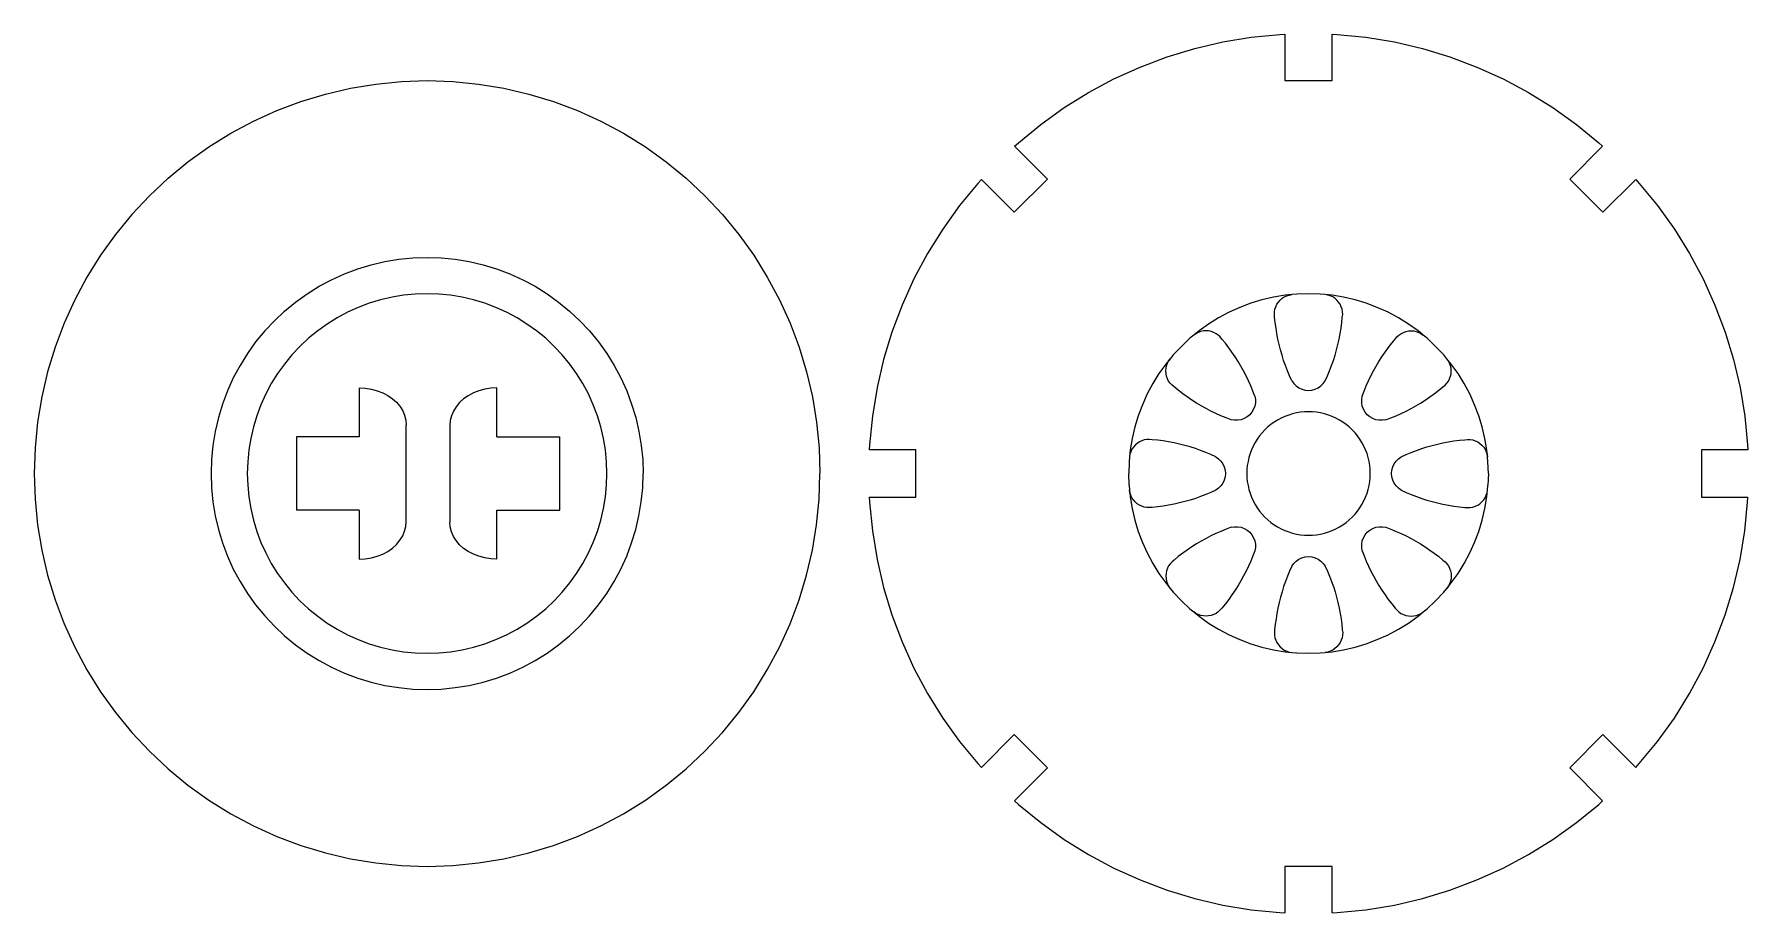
# Model space of a CAD drawing. Extents: x -264 to 264, y -276 to 276.
# Drawn here: x -263.9 to -123.9, y 125.6 to 197.4 of the extents above; entities that cross this region are included whole.
import ezdxf

# ---------------------------------------------------------------- set-up
doc = ezdxf.new("R2010")
doc.units = 0
doc.header["$MEASUREMENT"] = 0
doc.layers.get('0').update_dxf_attribs({"linetype": 'CONTINUOUS'})

msp = doc.modelspace()

# ---------------------------------------------------------------- linework, layer by layer
for p, q in [((-171.32, 195.55), (-169.07, 196.23)), ((-169.07, 196.23), (-166.78, 196.77)), ((-166.78, 196.77), (-164.46, 197.15)), ((-164.46, 197.15), (-162.11, 197.38)), ((-162.11, 197.38), (-161.69, 197.4)), ((-161.69, 197.4), (-161.69, 193.61)), ((-157.84, 193.61), (-157.84, 197.4)), ((-157.84, 197.4), (-157.41, 197.38)), ((-157.41, 197.38), (-155.07, 197.15)), ((-155.07, 197.15), (-152.74, 196.77)), ((-152.74, 196.77), (-150.45, 196.23)), ((-150.45, 196.23), (-148.2, 195.55)), ((-175.67, 193.75), (-173.53, 194.72)), ((-173.53, 194.72), (-171.32, 195.55)), ((-148.2, 195.55), (-146, 194.72)), ((-146, 194.72), (-143.85, 193.75)), ((-238.09, 192.99), (-236.02, 193.33)), ((-236.02, 193.33), (-233.92, 193.54)), ((-233.92, 193.54), (-231.82, 193.61)), ((-231.82, 193.61), (-229.72, 193.54)), ((-229.72, 193.54), (-227.63, 193.33)), ((-227.63, 193.33), (-225.56, 192.99)), ((-177.75, 192.64), (-175.67, 193.75)), ((-161.69, 193.61), (-157.84, 193.61)), ((-143.85, 193.75), (-141.78, 192.64)), ((-242.15, 191.9), (-240.14, 192.51)), ((-240.14, 192.51), (-238.09, 192.99)), ((-225.56, 192.99), (-223.51, 192.51)), ((-223.51, 192.51), (-221.5, 191.9)), ((-179.75, 191.4), (-177.75, 192.64)), ((-141.78, 192.64), (-139.78, 191.4)), ((-246.03, 190.29), (-244.11, 191.16)), ((-244.11, 191.16), (-242.15, 191.9)), ((-221.5, 191.9), (-219.53, 191.16)), ((-219.53, 191.16), (-217.62, 190.29)), ((-181.66, 190.03), (-179.75, 191.4)), ((-139.78, 191.4), (-137.86, 190.03)), ((-249.67, 188.19), (-247.88, 189.3)), ((-247.88, 189.3), (-246.03, 190.29)), ((-217.62, 190.29), (-215.77, 189.3)), ((-215.77, 189.3), (-213.98, 188.19)), ((-183.48, 188.53), (-181.66, 190.03)), ((-137.86, 190.03), (-136.04, 188.53)), ((-251.38, 186.97), (-249.67, 188.19)), ((-213.98, 188.19), (-212.27, 186.97)), ((-183.79, 188.24), (-183.48, 188.53)), ((-181.11, 185.56), (-183.79, 188.24)), ((-135.73, 188.24), (-138.41, 185.56)), ((-136.04, 188.53), (-135.73, 188.24)), ((-253, 185.64), (-251.38, 186.97)), ((-212.27, 186.97), (-210.65, 185.64)), ((-254.53, 184.2), (-253, 185.64)), ((-210.65, 185.64), (-209.11, 184.2)), ((-186.81, 185.21), (-188.3, 183.39)), ((-186.51, 185.52), (-186.81, 185.21)), ((-186.51, 185.52), (-183.83, 182.84)), ((-183.83, 182.84), (-181.11, 185.56)), ((-138.41, 185.56), (-135.69, 182.84)), ((-135.69, 182.84), (-133.01, 185.52)), ((-133.01, 185.52), (-132.72, 185.21)), ((-132.72, 185.21), (-131.22, 183.39)), ((-254.53, 184.2), (-255.97, 182.66)), ((-209.11, 184.2), (-207.68, 182.66)), ((-255.97, 182.66), (-257.3, 181.04)), ((-207.68, 182.66), (-206.34, 181.04)), ((-188.3, 183.39), (-189.67, 181.47)), ((-131.22, 183.39), (-129.85, 181.47)), ((-257.3, 181.04), (-258.53, 179.33)), ((-206.34, 181.04), (-205.12, 179.33)), ((-189.67, 181.47), (-190.91, 179.47)), ((-129.85, 181.47), (-128.61, 179.47)), ((-258.53, 179.33), (-259.64, 177.55)), ((-205.12, 179.33), (-204.01, 177.55)), ((-190.91, 179.47), (-192.02, 177.4)), ((-128.61, 179.47), (-127.5, 177.4)), ((-238.58, 177.81), (-237.5, 178.22)), ((-237.5, 178.22), (-236.4, 178.55)), ((-236.4, 178.55), (-235.27, 178.81)), ((-235.27, 178.81), (-234.13, 179)), ((-234.13, 179), (-232.98, 179.11)), ((-232.98, 179.11), (-231.82, 179.15)), ((-231.82, 179.15), (-230.67, 179.11)), ((-230.67, 179.11), (-229.52, 179)), ((-229.52, 179), (-228.38, 178.81)), ((-228.38, 178.81), (-227.25, 178.55)), ((-227.25, 178.55), (-226.15, 178.22)), ((-226.15, 178.22), (-225.06, 177.81)), ((-259.64, 177.55), (-260.63, 175.69)), ((-241.64, 176.18), (-240.66, 176.79)), ((-240.66, 176.79), (-239.64, 177.33)), ((-239.64, 177.33), (-238.58, 177.81)), ((-225.06, 177.81), (-224.01, 177.33)), ((-224.01, 177.33), (-222.99, 176.79)), ((-222.99, 176.79), (-222.01, 176.18)), ((-204.01, 177.55), (-203.02, 175.69)), ((-192.02, 177.4), (-192.99, 175.25)), ((-127.5, 177.4), (-126.53, 175.25)), ((-260.63, 175.69), (-261.5, 173.78)), ((-243.47, 174.77), (-242.58, 175.5)), ((-242.58, 175.5), (-241.64, 176.18)), ((-236.55, 175.41), (-237.45, 175.07)), ((-235.63, 175.69), (-236.55, 175.41)), ((-234.69, 175.91), (-235.63, 175.69)), ((-233.74, 176.06), (-234.69, 175.91)), ((-232.79, 176.16), (-233.74, 176.06)), ((-231.82, 176.19), (-232.79, 176.16)), ((-230.86, 176.16), (-231.82, 176.19)), ((-229.9, 176.06), (-230.86, 176.16)), ((-228.96, 175.91), (-229.9, 176.06)), ((-228.02, 175.69), (-228.96, 175.91)), ((-227.1, 175.41), (-228.02, 175.69)), ((-226.2, 175.07), (-227.1, 175.41)), ((-222.01, 176.18), (-221.07, 175.5)), ((-221.07, 175.5), (-220.18, 174.77)), ((-203.02, 175.69), (-202.15, 173.78)), ((-192.99, 175.25), (-193.82, 173.05)), ((-164.49, 175.41), (-165.39, 175.07)), ((-163.57, 175.69), (-164.49, 175.41)), ((-162.63, 175.91), (-163.57, 175.69)), ((-161.68, 176.06), (-162.63, 175.91)), ((-162.51, 174.92), (-162.44, 175.12)), ((-162.44, 175.12), (-162.35, 175.32)), ((-162.35, 175.32), (-162.23, 175.5)), ((-162.23, 175.5), (-162.08, 175.67)), ((-162.08, 175.67), (-161.92, 175.81)), ((-161.92, 175.81), (-161.74, 175.93)), ((-161.74, 175.93), (-161.54, 176.02)), ((-161.12, 176.12), (-161.68, 176.06)), ((-161.54, 176.02), (-161.34, 176.08)), ((-161.34, 176.08), (-161.12, 176.12)), ((-160.72, 176.16), (-161.12, 176.12)), ((-159.76, 176.19), (-160.72, 176.16)), ((-158.8, 176.16), (-159.76, 176.19)), ((-158.4, 176.12), (-158.8, 176.16)), ((-157.84, 176.06), (-158.4, 176.12)), ((-158.19, 176.08), (-158.4, 176.12)), ((-157.98, 176.02), (-158.19, 176.08)), ((-157.78, 175.93), (-157.98, 176.02)), ((-156.89, 175.91), (-157.84, 176.06)), ((-157.6, 175.81), (-157.78, 175.93)), ((-157.44, 175.67), (-157.6, 175.81)), ((-157.3, 175.5), (-157.44, 175.67)), ((-157.18, 175.32), (-157.3, 175.5)), ((-157.08, 175.12), (-157.18, 175.32)), ((-157.02, 174.92), (-157.08, 175.12)), ((-155.96, 175.69), (-156.89, 175.91)), ((-155.04, 175.41), (-155.96, 175.69)), ((-154.14, 175.07), (-155.04, 175.41)), ((-126.53, 175.25), (-125.7, 173.05)), ((-261.5, 173.78), (-262.24, 171.81)), ((-244.31, 173.98), (-245.1, 173.14)), ((-244.31, 173.98), (-243.47, 174.77)), ((-239.99, 173.71), (-240.77, 173.15)), ((-239.18, 174.22), (-239.99, 173.71)), ((-238.33, 174.67), (-239.18, 174.22)), ((-237.45, 175.07), (-238.33, 174.67)), ((-225.32, 174.67), (-226.2, 175.07)), ((-224.47, 174.22), (-225.32, 174.67)), ((-223.66, 173.71), (-224.47, 174.22)), ((-222.87, 173.15), (-223.66, 173.71)), ((-220.18, 174.77), (-219.33, 173.98)), ((-219.33, 173.98), (-218.54, 173.14)), ((-202.15, 173.78), (-201.41, 171.81)), ((-167.93, 173.71), (-168.71, 173.15)), ((-167.11, 174.22), (-167.93, 173.71)), ((-166.26, 174.67), (-167.11, 174.22)), ((-165.39, 175.07), (-166.26, 174.67)), ((-162.55, 174.49), (-162.54, 174.7)), ((-162.53, 174.27), (-162.55, 174.49)), ((-162.54, 174.7), (-162.51, 174.92)), ((-162.48, 173.82), (-162.53, 174.27)), ((-162.42, 173.37), (-162.48, 173.82)), ((-157.1, 173.37), (-157.04, 173.82)), ((-157.04, 173.82), (-157, 174.27)), ((-156.98, 174.7), (-157.02, 174.92)), ((-157, 174.27), (-156.97, 174.49)), ((-156.97, 174.49), (-156.98, 174.7)), ((-153.26, 174.67), (-154.14, 175.07)), ((-152.41, 174.22), (-153.26, 174.67)), ((-151.59, 173.71), (-152.41, 174.22)), ((-150.81, 173.15), (-151.59, 173.71)), ((-245.1, 173.14), (-245.84, 172.24)), ((-241.52, 172.54), (-242.22, 171.88)), ((-240.77, 173.15), (-241.52, 172.54)), ((-222.13, 172.54), (-222.87, 173.15)), ((-221.43, 171.88), (-222.13, 172.54)), ((-218.54, 173.14), (-217.81, 172.24)), ((-193.82, 173.05), (-194.51, 170.8)), ((-169.46, 172.54), (-170.16, 171.88)), ((-169.15, 172.8), (-169.46, 172.54)), ((-168.71, 173.15), (-169.15, 172.8)), ((-168.97, 172.92), (-169.15, 172.8)), ((-168.78, 173.02), (-168.97, 172.92)), ((-168.57, 173.1), (-168.78, 173.02)), ((-168.36, 173.14), (-168.57, 173.1)), ((-168.14, 173.16), (-168.36, 173.14)), ((-167.93, 173.14), (-168.14, 173.16)), ((-167.71, 173.1), (-167.93, 173.14)), ((-167.51, 173.02), (-167.71, 173.1)), ((-167.32, 172.92), (-167.51, 173.02)), ((-167.14, 172.8), (-167.32, 172.92)), ((-166.98, 172.65), (-167.14, 172.8)), ((-166.85, 172.48), (-166.98, 172.65)), ((-166.56, 172.13), (-166.85, 172.48)), ((-162.35, 172.93), (-162.42, 173.37)), ((-162.27, 172.48), (-162.35, 172.93)), ((-162.17, 172.04), (-162.27, 172.48)), ((-157.36, 172.04), (-157.26, 172.48)), ((-157.26, 172.48), (-157.17, 172.93)), ((-157.17, 172.93), (-157.1, 173.37)), ((-152.96, 172.13), (-152.68, 172.48)), ((-152.68, 172.48), (-152.54, 172.65)), ((-152.54, 172.65), (-152.38, 172.8)), ((-152.38, 172.8), (-152.21, 172.92)), ((-152.21, 172.92), (-152.01, 173.02)), ((-152.01, 173.02), (-151.81, 173.1)), ((-151.81, 173.1), (-151.6, 173.14)), ((-151.6, 173.14), (-151.38, 173.16)), ((-151.38, 173.16), (-151.16, 173.14)), ((-151.16, 173.14), (-150.95, 173.1)), ((-150.95, 173.1), (-150.75, 173.02)), ((-150.38, 172.8), (-150.81, 173.15)), ((-150.75, 173.02), (-150.55, 172.92)), ((-150.55, 172.92), (-150.38, 172.8)), ((-150.07, 172.54), (-150.38, 172.8)), ((-149.37, 171.88), (-150.07, 172.54)), ((-125.7, 173.05), (-125.02, 170.8)), ((-262.24, 171.81), (-262.85, 169.8)), ((-246.51, 171.3), (-247.12, 170.32)), ((-245.84, 172.24), (-246.51, 171.3)), ((-242.88, 171.18), (-243.49, 170.44)), ((-242.22, 171.88), (-242.88, 171.18)), ((-220.77, 171.18), (-221.43, 171.88)), ((-220.16, 170.44), (-220.77, 171.18)), ((-217.81, 172.24), (-217.14, 171.3)), ((-217.14, 171.3), (-216.53, 170.32)), ((-201.41, 171.81), (-200.8, 169.8)), ((-170.82, 171.18), (-171.07, 170.87)), ((-170.82, 171.18), (-170.16, 171.88)), ((-166.28, 171.77), (-166.56, 172.13)), ((-166.02, 171.41), (-166.28, 171.77)), ((-165.77, 171.03), (-166.02, 171.41)), ((-165.52, 170.65), (-165.77, 171.03)), ((-162.06, 171.6), (-162.17, 172.04)), ((-161.93, 171.17), (-162.06, 171.6)), ((-161.8, 170.74), (-161.93, 171.17)), ((-157.73, 170.74), (-157.59, 171.17)), ((-157.59, 171.17), (-157.47, 171.6)), ((-157.47, 171.6), (-157.36, 172.04)), ((-154, 170.65), (-153.76, 171.03)), ((-153.76, 171.03), (-153.5, 171.41)), ((-153.5, 171.41), (-153.24, 171.77)), ((-153.24, 171.77), (-152.96, 172.13)), ((-148.71, 171.18), (-149.37, 171.88)), ((-148.45, 170.87), (-148.71, 171.18)), ((-262.85, 169.8), (-263.32, 167.75)), ((-247.12, 170.32), (-247.67, 169.3)), ((-244.05, 169.66), (-244.56, 168.84)), ((-243.49, 170.44), (-244.05, 169.66)), ((-219.6, 169.66), (-220.16, 170.44)), ((-219.09, 168.84), (-219.6, 169.66)), ((-216.53, 170.32), (-215.98, 169.3)), ((-200.8, 169.8), (-200.32, 167.75)), ((-194.51, 170.8), (-195.04, 168.51)), ((-171.99, 169.66), (-172.49, 168.84)), ((-171.43, 170.44), (-171.99, 169.66)), ((-171.07, 170.87), (-171.43, 170.44)), ((-171.43, 169.87), (-171.41, 170.09)), ((-171.41, 169.65), (-171.43, 169.87)), ((-171.41, 170.09), (-171.37, 170.3)), ((-171.37, 169.44), (-171.41, 169.65)), ((-171.37, 170.3), (-171.3, 170.5)), ((-171.3, 170.5), (-171.2, 170.7)), ((-171.2, 170.7), (-171.07, 170.87)), ((-165.29, 170.26), (-165.52, 170.65)), ((-165.07, 169.87), (-165.29, 170.26)), ((-164.86, 169.47), (-165.07, 169.87)), ((-161.65, 170.31), (-161.8, 170.74)), ((-161.48, 169.89), (-161.65, 170.31)), ((-161.31, 169.47), (-161.48, 169.89)), ((-158.21, 169.47), (-158.04, 169.89)), ((-158.04, 169.89), (-157.88, 170.31)), ((-157.88, 170.31), (-157.73, 170.74)), ((-154.66, 169.47), (-154.45, 169.87)), ((-154.45, 169.87), (-154.23, 170.26)), ((-154.23, 170.26), (-154, 170.65)), ((-148.1, 170.44), (-148.45, 170.87)), ((-148.33, 170.7), (-148.45, 170.87)), ((-148.23, 170.5), (-148.33, 170.7)), ((-148.15, 170.3), (-148.23, 170.5)), ((-148.11, 170.09), (-148.15, 170.3)), ((-148.15, 169.44), (-148.11, 169.65)), ((-148.09, 169.87), (-148.11, 170.09)), ((-148.11, 169.65), (-148.09, 169.87)), ((-147.54, 169.66), (-148.1, 170.44)), ((-147.03, 168.84), (-147.54, 169.66)), ((-125.02, 170.8), (-124.48, 168.51)), ((-248.14, 168.25), (-248.55, 167.17)), ((-247.67, 169.3), (-248.14, 168.25)), ((-244.56, 168.84), (-245.01, 167.99)), ((-237.38, 168.49), (-236.88, 168.46)), ((-237.38, 168.49), (-237.38, 164.49)), ((-236.88, 168.46), (-236.38, 168.39)), ((-236.38, 168.39), (-235.91, 168.26)), ((-235.91, 168.26), (-235.45, 168.08)), ((-227.59, 168.25), (-228.04, 168.08)), ((-227.11, 168.38), (-227.59, 168.25)), ((-226.62, 168.46), (-227.11, 168.38)), ((-226.11, 168.49), (-226.62, 168.46)), ((-226.11, 164.49), (-226.11, 168.49)), ((-218.64, 167.99), (-219.09, 168.84)), ((-215.98, 169.3), (-215.5, 168.25)), ((-215.5, 168.25), (-215.1, 167.17)), ((-195.04, 168.51), (-195.42, 166.18)), ((-172.49, 168.84), (-172.95, 167.99)), ((-171.3, 169.24), (-171.37, 169.44)), ((-171.2, 169.04), (-171.3, 169.24)), ((-171.07, 168.87), (-171.2, 169.04)), ((-170.92, 168.71), (-171.07, 168.87)), ((-170.76, 168.57), (-170.92, 168.71)), ((-170.41, 168.29), (-170.76, 168.57)), ((-170.05, 168.01), (-170.41, 168.29)), ((-164.67, 169.06), (-164.86, 169.47)), ((-164.49, 168.65), (-164.67, 169.06)), ((-164.31, 168.23), (-164.49, 168.65)), ((-164.16, 167.81), (-164.31, 168.23)), ((-161.12, 169.06), (-161.31, 169.47)), ((-161.12, 169.06), (-160.96, 168.84)), ((-160.96, 168.84), (-160.77, 168.65)), ((-160.77, 168.65), (-160.55, 168.49)), ((-160.55, 168.49), (-160.3, 168.37)), ((-160.3, 168.37), (-160.03, 168.3)), ((-160.03, 168.3), (-159.76, 168.28)), ((-159.76, 168.28), (-159.49, 168.3)), ((-159.49, 168.3), (-159.22, 168.37)), ((-159.22, 168.37), (-158.98, 168.49)), ((-158.98, 168.49), (-158.75, 168.65)), ((-158.75, 168.65), (-158.56, 168.84)), ((-158.56, 168.84), (-158.4, 169.06)), ((-158.4, 169.06), (-158.21, 169.47)), ((-155.37, 167.81), (-155.21, 168.23)), ((-155.21, 168.23), (-155.04, 168.65)), ((-155.04, 168.65), (-154.85, 169.06)), ((-154.85, 169.06), (-154.66, 169.47)), ((-149.48, 168.01), (-149.12, 168.29)), ((-149.12, 168.29), (-148.77, 168.57)), ((-148.77, 168.57), (-148.6, 168.71)), ((-148.6, 168.71), (-148.45, 168.87)), ((-148.45, 168.87), (-148.33, 169.04)), ((-148.33, 169.04), (-148.23, 169.24)), ((-148.23, 169.24), (-148.15, 169.44)), ((-146.58, 167.99), (-147.03, 168.84)), ((-124.48, 168.51), (-124.1, 166.18)), ((-263.32, 167.75), (-263.67, 165.68)), ((-248.55, 167.17), (-248.89, 166.06)), ((-245.41, 167.11), (-245.75, 166.21)), ((-245.01, 167.99), (-245.41, 167.11)), ((-235.45, 168.08), (-235.04, 167.86)), ((-235.04, 167.86), (-234.66, 167.6)), ((-234.66, 167.6), (-234.33, 167.31)), ((-234.33, 167.31), (-234.05, 166.98)), ((-234.05, 166.98), (-233.82, 166.62)), ((-229.45, 166.95), (-229.67, 166.59)), ((-229.17, 167.28), (-229.45, 166.95)), ((-228.84, 167.59), (-229.17, 167.28)), ((-228.46, 167.85), (-228.84, 167.59)), ((-228.04, 168.08), (-228.46, 167.85)), ((-218.24, 167.11), (-218.64, 167.99)), ((-217.9, 166.21), (-218.24, 167.11)), ((-215.1, 167.17), (-214.76, 166.06)), ((-200.32, 167.75), (-199.98, 165.68)), ((-173.34, 167.11), (-173.68, 166.21)), ((-172.95, 167.99), (-173.34, 167.11)), ((-169.68, 167.75), (-170.05, 168.01)), ((-169.31, 167.49), (-169.68, 167.75)), ((-168.93, 167.25), (-169.31, 167.49)), ((-168.54, 167.02), (-168.93, 167.25)), ((-168.14, 166.8), (-168.54, 167.02)), ((-167.74, 166.59), (-168.14, 166.8)), ((-164.25, 166.74), (-164.39, 166.5)), ((-164.16, 166.99), (-164.25, 166.74)), ((-164.16, 167.81), (-164.11, 167.54)), ((-164.11, 167.26), (-164.16, 166.99)), ((-164.11, 167.54), (-164.11, 167.26)), ((-155.41, 167.54), (-155.37, 167.81)), ((-155.41, 167.26), (-155.41, 167.54)), ((-155.37, 166.99), (-155.41, 167.26)), ((-155.27, 166.74), (-155.37, 166.99)), ((-155.14, 166.5), (-155.27, 166.74)), ((-151.78, 166.59), (-151.38, 166.8)), ((-151.38, 166.8), (-150.99, 167.02)), ((-150.99, 167.02), (-150.6, 167.25)), ((-150.6, 167.25), (-150.22, 167.49)), ((-150.22, 167.49), (-149.84, 167.75)), ((-149.84, 167.75), (-149.48, 168.01)), ((-146.18, 167.11), (-146.58, 167.99)), ((-145.84, 166.21), (-146.18, 167.11)), ((-263.67, 165.68), (-263.87, 163.59)), ((-248.89, 166.06), (-249.15, 164.93)), ((-245.75, 166.21), (-246.03, 165.29)), ((-233.82, 166.62), (-233.66, 166.25)), ((-233.66, 166.25), (-233.56, 165.86)), ((-233.56, 165.86), (-233.53, 165.47)), ((-233.53, 157.57), (-233.53, 165.47)), ((-229.93, 165.81), (-229.96, 165.41)), ((-229.96, 165.41), (-229.96, 157.51)), ((-229.83, 166.21), (-229.93, 165.81)), ((-229.67, 166.59), (-229.83, 166.21)), ((-217.62, 165.29), (-217.9, 166.21)), ((-214.76, 166.06), (-214.5, 164.93)), ((-199.98, 165.68), (-199.78, 163.59)), ((-195.42, 166.18), (-195.66, 163.84)), ((-173.68, 166.21), (-173.96, 165.29)), ((-167.33, 166.4), (-167.74, 166.59)), ((-166.92, 166.21), (-167.33, 166.4)), ((-166.5, 166.04), (-166.92, 166.21)), ((-166.08, 165.88), (-166.5, 166.04)), ((-165.81, 165.84), (-166.08, 165.88)), ((-165.54, 165.84), (-165.81, 165.84)), ((-165.27, 165.88), (-165.54, 165.84)), ((-165.01, 165.98), (-165.27, 165.88)), ((-164.77, 166.11), (-165.01, 165.98)), ((-164.56, 166.29), (-164.77, 166.11)), ((-164.39, 166.5), (-164.56, 166.29)), ((-162.84, 165.49), (-163.09, 165.29)), ((-162.57, 165.69), (-162.84, 165.49)), ((-162.29, 165.86), (-162.57, 165.69)), ((-161.99, 166.02), (-162.29, 165.86)), ((-161.69, 166.15), (-161.99, 166.02)), ((-161.38, 166.27), (-161.69, 166.15)), ((-161.07, 166.37), (-161.38, 166.27)), ((-160.75, 166.44), (-161.07, 166.37)), ((-160.42, 166.5), (-160.75, 166.44)), ((-160.09, 166.53), (-160.42, 166.5)), ((-159.76, 166.54), (-160.09, 166.53)), ((-159.43, 166.53), (-159.76, 166.54)), ((-159.1, 166.5), (-159.43, 166.53)), ((-158.78, 166.44), (-159.1, 166.5)), ((-158.45, 166.37), (-158.78, 166.44)), ((-158.14, 166.27), (-158.45, 166.37)), ((-157.83, 166.15), (-158.14, 166.27)), ((-157.53, 166.02), (-157.83, 166.15)), ((-157.24, 165.86), (-157.53, 166.02)), ((-156.96, 165.69), (-157.24, 165.86)), ((-156.69, 165.49), (-156.96, 165.69)), ((-156.43, 165.29), (-156.69, 165.49)), ((-154.96, 166.29), (-155.14, 166.5)), ((-154.75, 166.11), (-154.96, 166.29)), ((-154.51, 165.98), (-154.75, 166.11)), ((-154.26, 165.88), (-154.51, 165.98)), ((-153.99, 165.84), (-154.26, 165.88)), ((-153.71, 165.84), (-153.99, 165.84)), ((-153.44, 165.88), (-153.71, 165.84)), ((-153.44, 165.88), (-153.02, 166.04)), ((-153.02, 166.04), (-152.6, 166.21)), ((-152.6, 166.21), (-152.19, 166.4)), ((-152.19, 166.4), (-151.78, 166.59)), ((-145.56, 165.29), (-145.84, 166.21)), ((-124.1, 166.18), (-123.87, 163.84)), ((-249.15, 164.93), (-249.34, 163.79)), ((-246.24, 164.36), (-246.4, 163.41)), ((-246.03, 165.29), (-246.24, 164.36)), ((-237.38, 164.49), (-242.51, 164.49)), ((-242.51, 164.49), (-242.51, 158.49)), ((-226.11, 164.49), (-220.98, 164.49)), ((-220.98, 158.49), (-220.98, 164.49)), ((-217.4, 164.36), (-217.62, 165.29)), ((-217.25, 163.41), (-217.4, 164.36)), ((-214.5, 164.93), (-214.31, 163.79)), ((-174.18, 164.36), (-174.34, 163.41)), ((-173.96, 165.29), (-174.18, 164.36)), ((-173.77, 163.95), (-173.94, 163.81)), ((-173.59, 164.07), (-173.77, 163.95)), ((-173.4, 164.17), (-173.59, 164.07)), ((-173.19, 164.23), (-173.4, 164.17)), ((-172.98, 164.27), (-173.19, 164.23)), ((-172.76, 164.28), (-172.98, 164.27)), ((-172.54, 164.25), (-172.76, 164.28)), ((-172.09, 164.21), (-172.54, 164.25)), ((-171.65, 164.15), (-172.09, 164.21)), ((-171.2, 164.08), (-171.65, 164.15)), ((-170.76, 163.99), (-171.2, 164.08)), ((-170.32, 163.89), (-170.76, 163.99)), ((-164.13, 164.01), (-164.29, 163.72)), ((-163.96, 164.29), (-164.13, 164.01)), ((-163.77, 164.56), (-163.96, 164.29)), ((-163.56, 164.82), (-163.77, 164.56)), ((-163.33, 165.06), (-163.56, 164.82)), ((-163.09, 165.29), (-163.33, 165.06)), ((-156.19, 165.06), (-156.43, 165.29)), ((-155.96, 164.82), (-156.19, 165.06)), ((-155.76, 164.56), (-155.96, 164.82)), ((-155.56, 164.29), (-155.76, 164.56)), ((-155.39, 164.01), (-155.56, 164.29)), ((-155.23, 163.72), (-155.39, 164.01)), ((-149.21, 163.89), (-148.77, 163.99)), ((-148.77, 163.99), (-148.32, 164.08)), ((-148.32, 164.08), (-147.88, 164.15)), ((-147.88, 164.15), (-147.43, 164.21)), ((-147.43, 164.21), (-146.98, 164.25)), ((-146.98, 164.25), (-146.76, 164.28)), ((-146.76, 164.28), (-146.55, 164.27)), ((-146.55, 164.27), (-146.33, 164.23)), ((-146.33, 164.23), (-146.13, 164.17)), ((-146.13, 164.17), (-145.93, 164.07)), ((-145.93, 164.07), (-145.75, 163.95)), ((-145.75, 163.95), (-145.58, 163.81)), ((-145.34, 164.36), (-145.56, 165.29)), ((-145.19, 163.41), (-145.34, 164.36)), ((-263.87, 163.59), (-263.94, 161.49)), ((-249.45, 162.64), (-249.49, 161.49)), ((-249.34, 163.79), (-249.45, 162.64)), ((-246.4, 163.41), (-246.49, 162.45)), ((-217.15, 162.45), (-217.25, 163.41)), ((-214.31, 163.79), (-214.2, 162.64)), ((-214.2, 162.64), (-214.16, 161.49)), ((-199.78, 163.59), (-199.71, 161.49)), ((-195.66, 163.84), (-195.67, 163.41)), ((-191.88, 163.41), (-195.67, 163.41)), ((-191.88, 159.56), (-191.88, 163.41)), ((-174.39, 162.85), (-174.43, 162.45)), ((-174.34, 163.41), (-174.39, 162.85)), ((-174.36, 163.06), (-174.39, 162.85)), ((-174.29, 163.27), (-174.36, 163.06)), ((-174.2, 163.47), (-174.29, 163.27)), ((-174.08, 163.65), (-174.2, 163.47)), ((-173.94, 163.81), (-174.08, 163.65)), ((-169.88, 163.78), (-170.32, 163.89)), ((-169.44, 163.66), (-169.88, 163.78)), ((-169.01, 163.52), (-169.44, 163.66)), ((-168.59, 163.37), (-169.01, 163.52)), ((-168.16, 163.21), (-168.59, 163.37)), ((-167.75, 163.04), (-168.16, 163.21)), ((-167.34, 162.85), (-167.75, 163.04)), ((-167.34, 162.85), (-167.11, 162.69)), ((-167.11, 162.69), (-166.92, 162.5)), ((-164.64, 162.8), (-164.71, 162.47)), ((-164.54, 163.11), (-164.64, 162.8)), ((-164.43, 163.42), (-164.54, 163.11)), ((-164.29, 163.72), (-164.43, 163.42)), ((-155.1, 163.42), (-155.23, 163.72)), ((-154.98, 163.11), (-155.1, 163.42)), ((-154.88, 162.8), (-154.98, 163.11)), ((-154.81, 162.47), (-154.88, 162.8)), ((-152.6, 162.5), (-152.41, 162.69)), ((-152.41, 162.69), (-152.19, 162.85)), ((-152.19, 162.85), (-151.78, 163.04)), ((-151.78, 163.04), (-151.36, 163.21)), ((-151.36, 163.21), (-150.94, 163.37)), ((-150.94, 163.37), (-150.51, 163.52)), ((-150.51, 163.52), (-150.08, 163.66)), ((-150.08, 163.66), (-149.65, 163.78)), ((-149.65, 163.78), (-149.21, 163.89)), ((-145.58, 163.81), (-145.44, 163.65)), ((-145.44, 163.65), (-145.32, 163.47)), ((-145.32, 163.47), (-145.23, 163.27)), ((-145.23, 163.27), (-145.17, 163.06)), ((-145.13, 162.85), (-145.19, 163.41)), ((-145.17, 163.06), (-145.13, 162.85)), ((-145.09, 162.45), (-145.13, 162.85)), ((-123.85, 163.41), (-127.64, 163.41)), ((-127.64, 163.41), (-127.64, 159.56)), ((-123.87, 163.84), (-123.85, 163.41)), ((-263.94, 161.49), (-263.87, 159.39)), ((-249.49, 161.49), (-249.45, 160.33)), ((-246.49, 162.45), (-246.53, 161.49)), ((-246.53, 161.49), (-246.49, 160.53)), ((-217.12, 161.49), (-217.15, 162.45)), ((-217.15, 160.53), (-217.12, 161.49)), ((-214.2, 160.33), (-214.16, 161.49)), ((-199.78, 159.39), (-199.71, 161.49)), ((-174.43, 162.45), (-174.46, 161.49)), ((-174.43, 160.53), (-174.46, 161.49)), ((-166.92, 162.5), (-166.76, 162.27)), ((-166.76, 162.27), (-166.65, 162.03)), ((-166.65, 162.03), (-166.57, 161.76)), ((-166.57, 161.22), (-166.65, 160.95)), ((-166.57, 161.76), (-166.55, 161.49)), ((-166.55, 161.49), (-166.57, 161.22)), ((-164.8, 161.82), (-164.81, 161.49)), ((-164.81, 161.49), (-164.8, 161.16)), ((-164.77, 162.15), (-164.8, 161.82)), ((-164.8, 161.16), (-164.77, 160.83)), ((-164.71, 162.47), (-164.77, 162.15)), ((-154.75, 162.15), (-154.81, 162.47)), ((-154.72, 161.82), (-154.75, 162.15)), ((-154.75, 160.83), (-154.72, 161.16)), ((-154.71, 161.49), (-154.72, 161.82)), ((-154.72, 161.16), (-154.71, 161.49)), ((-152.97, 161.49), (-152.95, 161.76)), ((-152.95, 161.22), (-152.97, 161.49)), ((-152.95, 161.76), (-152.88, 162.03)), ((-152.88, 160.95), (-152.95, 161.22)), ((-152.88, 162.03), (-152.76, 162.27)), ((-152.76, 162.27), (-152.6, 162.5)), ((-145.06, 161.49), (-145.09, 162.45)), ((-145.06, 161.49), (-145.09, 160.53)), ((-249.45, 160.33), (-249.34, 159.18)), ((-246.49, 160.53), (-246.4, 159.57)), ((-217.25, 159.57), (-217.15, 160.53)), ((-214.31, 159.18), (-214.2, 160.33)), ((-174.43, 160.53), (-174.39, 160.13)), ((-174.36, 159.91), (-174.39, 160.13)), ((-174.39, 160.13), (-174.34, 159.57)), ((-174.29, 159.71), (-174.36, 159.91)), ((-174.2, 159.51), (-174.29, 159.71)), ((-168.16, 159.77), (-168.59, 159.6)), ((-167.75, 159.94), (-168.16, 159.77)), ((-167.34, 160.13), (-167.75, 159.94)), ((-167.11, 160.28), (-167.34, 160.13)), ((-166.92, 160.48), (-167.11, 160.28)), ((-166.76, 160.7), (-166.92, 160.48)), ((-166.65, 160.95), (-166.76, 160.7)), ((-164.77, 160.83), (-164.71, 160.5)), ((-164.71, 160.5), (-164.64, 160.18)), ((-164.64, 160.18), (-164.54, 159.87)), ((-164.54, 159.87), (-164.43, 159.56)), ((-155.1, 159.56), (-154.98, 159.87)), ((-154.98, 159.87), (-154.88, 160.18)), ((-154.88, 160.18), (-154.81, 160.5)), ((-154.81, 160.5), (-154.75, 160.83)), ((-152.76, 160.7), (-152.88, 160.95)), ((-152.6, 160.48), (-152.76, 160.7)), ((-152.41, 160.28), (-152.6, 160.48)), ((-152.19, 160.13), (-152.41, 160.28)), ((-152.19, 160.13), (-151.78, 159.94)), ((-151.78, 159.94), (-151.36, 159.77)), ((-151.36, 159.77), (-150.94, 159.6)), ((-145.32, 159.51), (-145.23, 159.71)), ((-145.23, 159.71), (-145.17, 159.91)), ((-145.19, 159.57), (-145.13, 160.13)), ((-145.17, 159.91), (-145.13, 160.13)), ((-145.13, 160.13), (-145.09, 160.53)), ((-263.87, 159.39), (-263.67, 157.3)), ((-249.34, 159.18), (-249.15, 158.04)), ((-246.4, 159.57), (-246.24, 158.62)), ((-246.24, 158.62), (-246.03, 157.68)), ((-237.38, 158.49), (-242.51, 158.49)), ((-237.38, 158.49), (-237.38, 154.49)), ((-226.11, 158.49), (-220.98, 158.49)), ((-226.11, 154.49), (-226.11, 158.49)), ((-217.62, 157.68), (-217.4, 158.62)), ((-217.4, 158.62), (-217.25, 159.57)), ((-214.5, 158.04), (-214.31, 159.18)), ((-199.98, 157.3), (-199.78, 159.39)), ((-195.67, 159.56), (-191.88, 159.56)), ((-195.67, 159.56), (-195.66, 159.14)), ((-195.66, 159.14), (-195.42, 156.79)), ((-174.34, 159.57), (-174.18, 158.62)), ((-174.08, 159.33), (-174.2, 159.51)), ((-174.18, 158.62), (-173.96, 157.68)), ((-173.94, 159.17), (-174.08, 159.33)), ((-173.77, 159.02), (-173.94, 159.17)), ((-173.59, 158.9), (-173.77, 159.02)), ((-173.4, 158.81), (-173.59, 158.9)), ((-173.19, 158.74), (-173.4, 158.81)), ((-172.98, 158.71), (-173.19, 158.74)), ((-172.76, 158.7), (-172.98, 158.71)), ((-172.54, 158.72), (-172.76, 158.7)), ((-172.09, 158.77), (-172.54, 158.72)), ((-171.65, 158.83), (-172.09, 158.77)), ((-171.2, 158.9), (-171.65, 158.83)), ((-170.76, 158.98), (-171.2, 158.9)), ((-170.32, 159.08), (-170.76, 158.98)), ((-169.88, 159.19), (-170.32, 159.08)), ((-169.44, 159.32), (-169.88, 159.19)), ((-169.01, 159.45), (-169.44, 159.32)), ((-168.59, 159.6), (-169.01, 159.45)), ((-164.43, 159.56), (-164.29, 159.25)), ((-164.29, 159.25), (-164.13, 158.96)), ((-164.13, 158.96), (-163.96, 158.68)), ((-163.96, 158.68), (-163.77, 158.41)), ((-163.77, 158.41), (-163.56, 158.16)), ((-155.96, 158.16), (-155.76, 158.41)), ((-155.76, 158.41), (-155.56, 158.68)), ((-155.56, 158.68), (-155.39, 158.96)), ((-155.39, 158.96), (-155.23, 159.25)), ((-155.23, 159.25), (-155.1, 159.56)), ((-150.94, 159.6), (-150.51, 159.45)), ((-150.51, 159.45), (-150.08, 159.32)), ((-150.08, 159.32), (-149.65, 159.19)), ((-149.65, 159.19), (-149.21, 159.08)), ((-149.21, 159.08), (-148.77, 158.98)), ((-148.77, 158.98), (-148.32, 158.9)), ((-148.32, 158.9), (-147.88, 158.83)), ((-147.88, 158.83), (-147.43, 158.77)), ((-147.43, 158.77), (-146.98, 158.72)), ((-146.98, 158.72), (-146.76, 158.7)), ((-146.76, 158.7), (-146.55, 158.71)), ((-146.55, 158.71), (-146.33, 158.74)), ((-146.33, 158.74), (-146.13, 158.81)), ((-146.13, 158.81), (-145.93, 158.9)), ((-145.93, 158.9), (-145.75, 159.02)), ((-145.75, 159.02), (-145.58, 159.17)), ((-145.58, 159.17), (-145.44, 159.33)), ((-145.56, 157.68), (-145.34, 158.62)), ((-145.44, 159.33), (-145.32, 159.51)), ((-145.34, 158.62), (-145.19, 159.57)), ((-127.64, 159.56), (-123.85, 159.56)), ((-124.1, 156.79), (-123.87, 159.14)), ((-123.87, 159.14), (-123.85, 159.56)), ((-263.67, 157.3), (-263.32, 155.22)), ((-249.15, 158.04), (-248.89, 156.92)), ((-248.89, 156.92), (-248.55, 155.81)), ((-246.03, 157.68), (-245.75, 156.76)), ((-233.66, 156.77), (-233.56, 157.16)), ((-233.56, 157.16), (-233.53, 157.57)), ((-229.93, 157.12), (-229.96, 157.51)), ((-229.83, 156.73), (-229.93, 157.12)), ((-217.9, 156.76), (-217.62, 157.68)), ((-215.1, 155.81), (-214.76, 156.92)), ((-214.76, 156.92), (-214.5, 158.04)), ((-200.32, 155.22), (-199.98, 157.3)), ((-173.96, 157.68), (-173.68, 156.76)), ((-166.5, 156.94), (-166.92, 156.76)), ((-166.08, 157.09), (-166.5, 156.94)), ((-166.08, 157.09), (-165.81, 157.14)), ((-165.81, 157.14), (-165.54, 157.14)), ((-165.54, 157.14), (-165.27, 157.09)), ((-165.27, 157.09), (-165.01, 157)), ((-165.01, 157), (-164.77, 156.86)), ((-163.56, 158.16), (-163.33, 157.92)), ((-163.33, 157.92), (-163.09, 157.69)), ((-163.09, 157.69), (-162.84, 157.48)), ((-162.84, 157.48), (-162.57, 157.29)), ((-162.57, 157.29), (-162.29, 157.12)), ((-162.29, 157.12), (-161.99, 156.96)), ((-161.99, 156.96), (-161.69, 156.82)), ((-157.83, 156.82), (-157.53, 156.96)), ((-157.53, 156.96), (-157.24, 157.12)), ((-157.24, 157.12), (-156.96, 157.29)), ((-156.96, 157.29), (-156.69, 157.48)), ((-156.69, 157.48), (-156.43, 157.69)), ((-156.43, 157.69), (-156.19, 157.92)), ((-156.19, 157.92), (-155.96, 158.16)), ((-154.75, 156.86), (-154.51, 157)), ((-154.51, 157), (-154.26, 157.09)), ((-154.26, 157.09), (-153.99, 157.14)), ((-153.99, 157.14), (-153.71, 157.14)), ((-153.71, 157.14), (-153.44, 157.09)), ((-153.44, 157.09), (-153.02, 156.94)), ((-153.02, 156.94), (-152.6, 156.76)), ((-145.84, 156.76), (-145.56, 157.68)), ((-248.55, 155.81), (-248.14, 154.73)), ((-245.75, 156.76), (-245.41, 155.86)), ((-245.41, 155.86), (-245.01, 154.99)), ((-234.66, 155.39), (-234.33, 155.69)), ((-234.33, 155.69), (-234.05, 156.03)), ((-234.05, 156.03), (-233.82, 156.39)), ((-233.82, 156.39), (-233.66, 156.77)), ((-229.67, 156.35), (-229.83, 156.73)), ((-229.45, 156), (-229.67, 156.35)), ((-229.17, 155.67), (-229.45, 156)), ((-228.84, 155.37), (-229.17, 155.67)), ((-218.64, 154.99), (-218.24, 155.86)), ((-218.24, 155.86), (-217.9, 156.76)), ((-215.5, 154.73), (-215.1, 155.81)), ((-195.42, 156.79), (-195.04, 154.47)), ((-173.68, 156.76), (-173.34, 155.86)), ((-173.34, 155.86), (-172.95, 154.99)), ((-168.93, 155.73), (-169.31, 155.48)), ((-168.54, 155.96), (-168.93, 155.73)), ((-168.14, 156.18), (-168.54, 155.96)), ((-167.74, 156.39), (-168.14, 156.18)), ((-167.33, 156.58), (-167.74, 156.39)), ((-166.92, 156.76), (-167.33, 156.58)), ((-164.77, 156.86), (-164.56, 156.69)), ((-164.56, 156.69), (-164.39, 156.48)), ((-164.39, 156.48), (-164.25, 156.24)), ((-164.25, 156.24), (-164.16, 155.98)), ((-164.16, 155.98), (-164.11, 155.71)), ((-164.11, 155.71), (-164.11, 155.44)), ((-161.69, 156.82), (-161.38, 156.71)), ((-161.38, 156.71), (-161.07, 156.61)), ((-161.07, 156.61), (-160.75, 156.54)), ((-160.75, 156.54), (-160.42, 156.48)), ((-160.42, 156.48), (-160.09, 156.45)), ((-160.09, 156.45), (-159.76, 156.44)), ((-159.76, 156.44), (-159.43, 156.45)), ((-159.43, 156.45), (-159.1, 156.48)), ((-159.1, 156.48), (-158.78, 156.54)), ((-158.78, 156.54), (-158.45, 156.61)), ((-158.45, 156.61), (-158.14, 156.71)), ((-158.14, 156.71), (-157.83, 156.82)), ((-155.41, 155.71), (-155.37, 155.98)), ((-155.41, 155.44), (-155.41, 155.71)), ((-155.37, 155.98), (-155.27, 156.24)), ((-155.27, 156.24), (-155.14, 156.48)), ((-155.14, 156.48), (-154.96, 156.69)), ((-154.96, 156.69), (-154.75, 156.86)), ((-152.6, 156.76), (-152.19, 156.58)), ((-152.19, 156.58), (-151.78, 156.39)), ((-151.78, 156.39), (-151.38, 156.18)), ((-151.38, 156.18), (-150.99, 155.96)), ((-150.99, 155.96), (-150.6, 155.73)), ((-150.6, 155.73), (-150.22, 155.48)), ((-146.58, 154.99), (-146.18, 155.86)), ((-146.18, 155.86), (-145.84, 156.76)), ((-124.48, 154.47), (-124.1, 156.79)), ((-263.32, 155.22), (-262.85, 153.18)), ((-248.14, 154.73), (-247.67, 153.68)), ((-245.01, 154.99), (-244.56, 154.14)), ((-244.56, 154.14), (-244.05, 153.32)), ((-237.38, 154.49), (-236.88, 154.51)), ((-236.88, 154.51), (-236.38, 154.59)), ((-236.38, 154.59), (-235.91, 154.72)), ((-235.91, 154.72), (-235.45, 154.9)), ((-235.45, 154.9), (-235.04, 155.12)), ((-235.04, 155.12), (-234.66, 155.39)), ((-228.46, 155.11), (-228.84, 155.37)), ((-228.04, 154.89), (-228.46, 155.11)), ((-227.59, 154.72), (-228.04, 154.89)), ((-227.11, 154.59), (-227.59, 154.72)), ((-226.62, 154.51), (-227.11, 154.59)), ((-226.11, 154.49), (-226.62, 154.51)), ((-219.6, 153.32), (-219.09, 154.14)), ((-219.09, 154.14), (-218.64, 154.99)), ((-215.98, 153.68), (-215.5, 154.73)), ((-200.8, 153.18), (-200.32, 155.22)), ((-195.04, 154.47), (-194.51, 152.18)), ((-172.95, 154.99), (-172.49, 154.14)), ((-172.49, 154.14), (-171.99, 153.32)), ((-171.07, 154.11), (-171.2, 153.93)), ((-170.92, 154.27), (-171.07, 154.11)), ((-170.76, 154.4), (-170.92, 154.27)), ((-170.41, 154.69), (-170.76, 154.4)), ((-170.05, 154.97), (-170.41, 154.69)), ((-169.68, 155.23), (-170.05, 154.97)), ((-169.31, 155.48), (-169.68, 155.23)), ((-164.49, 154.33), (-164.67, 153.92)), ((-164.31, 154.75), (-164.49, 154.33)), ((-164.16, 155.17), (-164.31, 154.75)), ((-164.11, 155.44), (-164.16, 155.17)), ((-161.12, 153.91), (-160.96, 154.14)), ((-160.96, 154.14), (-160.77, 154.33)), ((-160.77, 154.33), (-160.55, 154.49)), ((-160.55, 154.49), (-160.3, 154.6)), ((-160.3, 154.6), (-160.03, 154.68)), ((-160.03, 154.68), (-159.76, 154.7)), ((-159.76, 154.7), (-159.49, 154.68)), ((-159.49, 154.68), (-159.22, 154.6)), ((-159.22, 154.6), (-158.98, 154.49)), ((-158.98, 154.49), (-158.75, 154.33)), ((-158.75, 154.33), (-158.56, 154.14)), ((-158.56, 154.14), (-158.4, 153.91)), ((-155.37, 155.17), (-155.41, 155.44)), ((-155.37, 155.17), (-155.21, 154.75)), ((-155.21, 154.75), (-155.04, 154.33)), ((-155.04, 154.33), (-154.85, 153.92)), ((-150.22, 155.48), (-149.84, 155.23)), ((-149.84, 155.23), (-149.48, 154.97)), ((-149.48, 154.97), (-149.12, 154.69)), ((-149.12, 154.69), (-148.77, 154.4)), ((-148.77, 154.4), (-148.6, 154.27)), ((-148.6, 154.27), (-148.45, 154.11)), ((-148.45, 154.11), (-148.33, 153.93)), ((-147.54, 153.32), (-147.03, 154.14)), ((-147.03, 154.14), (-146.58, 154.99)), ((-125.02, 152.18), (-124.48, 154.47)), ((-262.85, 153.18), (-262.24, 151.16)), ((-247.67, 153.68), (-247.12, 152.66)), ((-244.05, 153.32), (-243.49, 152.54)), ((-220.16, 152.54), (-219.6, 153.32)), ((-216.53, 152.66), (-215.98, 153.68)), ((-201.41, 151.16), (-200.8, 153.18)), ((-171.99, 153.32), (-171.43, 152.54)), ((-171.41, 153.32), (-171.43, 153.11)), ((-171.43, 153.11), (-171.41, 152.89)), ((-171.37, 153.54), (-171.41, 153.32)), ((-171.41, 152.89), (-171.37, 152.68)), ((-171.3, 153.74), (-171.37, 153.54)), ((-171.2, 153.93), (-171.3, 153.74)), ((-165.29, 152.71), (-165.52, 152.32)), ((-165.07, 153.11), (-165.29, 152.71)), ((-164.86, 153.51), (-165.07, 153.11)), ((-164.67, 153.92), (-164.86, 153.51)), ((-161.48, 153.09), (-161.65, 152.66)), ((-161.31, 153.5), (-161.48, 153.09)), ((-161.12, 153.91), (-161.31, 153.5)), ((-158.4, 153.91), (-158.21, 153.5)), ((-158.21, 153.5), (-158.04, 153.09)), ((-158.04, 153.09), (-157.88, 152.66)), ((-154.85, 153.92), (-154.66, 153.51)), ((-154.66, 153.51), (-154.45, 153.11)), ((-154.45, 153.11), (-154.23, 152.71)), ((-154.23, 152.71), (-154, 152.32)), ((-148.33, 153.93), (-148.23, 153.74)), ((-148.23, 153.74), (-148.15, 153.54)), ((-148.15, 153.54), (-148.11, 153.32)), ((-148.11, 152.89), (-148.15, 152.68)), ((-148.11, 153.32), (-148.09, 153.11)), ((-148.09, 153.11), (-148.11, 152.89)), ((-148.1, 152.54), (-147.54, 153.32)), ((-247.12, 152.66), (-246.51, 151.67)), ((-246.51, 151.67), (-245.84, 150.74)), ((-243.49, 152.54), (-242.88, 151.79)), ((-242.88, 151.79), (-242.22, 151.09)), ((-221.43, 151.09), (-220.77, 151.79)), ((-220.77, 151.79), (-220.16, 152.54)), ((-217.81, 150.74), (-217.14, 151.67)), ((-217.14, 151.67), (-216.53, 152.66)), ((-194.51, 152.18), (-193.82, 149.93)), ((-171.43, 152.54), (-171.07, 152.1)), ((-171.37, 152.68), (-171.3, 152.47)), ((-171.3, 152.47), (-171.2, 152.28)), ((-171.2, 152.28), (-171.07, 152.1)), ((-171.07, 152.1), (-170.82, 151.79)), ((-170.82, 151.79), (-170.16, 151.09)), ((-166.02, 151.57), (-166.28, 151.2)), ((-165.77, 151.94), (-166.02, 151.57)), ((-165.52, 152.32), (-165.77, 151.94)), ((-162.06, 151.37), (-162.17, 150.93)), ((-161.93, 151.81), (-162.06, 151.37)), ((-161.8, 152.24), (-161.93, 151.81)), ((-161.65, 152.66), (-161.8, 152.24)), ((-157.88, 152.66), (-157.73, 152.24)), ((-157.73, 152.24), (-157.59, 151.81)), ((-157.59, 151.81), (-157.47, 151.37)), ((-157.47, 151.37), (-157.36, 150.93)), ((-154, 152.32), (-153.76, 151.94)), ((-153.76, 151.94), (-153.5, 151.57)), ((-153.5, 151.57), (-153.24, 151.2)), ((-148.71, 151.79), (-149.37, 151.09)), ((-148.71, 151.79), (-148.45, 152.1)), ((-148.45, 152.1), (-148.1, 152.54)), ((-148.33, 152.28), (-148.45, 152.1)), ((-148.23, 152.47), (-148.33, 152.28)), ((-148.15, 152.68), (-148.23, 152.47)), ((-125.7, 149.93), (-125.02, 152.18)), ((-262.24, 151.16), (-261.5, 149.2)), ((-245.84, 150.74), (-245.1, 149.84)), ((-242.22, 151.09), (-241.52, 150.43)), ((-241.52, 150.43), (-240.77, 149.82)), ((-222.87, 149.82), (-222.13, 150.43)), ((-222.13, 150.43), (-221.43, 151.09)), ((-218.54, 149.84), (-217.81, 150.74)), ((-202.15, 149.2), (-201.41, 151.16)), ((-193.82, 149.93), (-192.99, 147.72)), ((-169.46, 150.43), (-170.16, 151.09)), ((-169.46, 150.43), (-169.15, 150.18)), ((-169.15, 150.18), (-168.71, 149.82)), ((-168.97, 150.05), (-169.15, 150.18)), ((-168.78, 149.95), (-168.97, 150.05)), ((-168.57, 149.88), (-168.78, 149.95)), ((-167.51, 149.95), (-167.71, 149.88)), ((-167.32, 150.05), (-167.51, 149.95)), ((-167.14, 150.18), (-167.32, 150.05)), ((-166.98, 150.33), (-167.14, 150.18)), ((-166.85, 150.49), (-166.98, 150.33)), ((-166.56, 150.84), (-166.85, 150.49)), ((-166.28, 151.2), (-166.56, 150.84)), ((-162.35, 150.05), (-162.42, 149.6)), ((-162.27, 150.49), (-162.35, 150.05)), ((-162.17, 150.93), (-162.27, 150.49)), ((-157.36, 150.93), (-157.26, 150.49)), ((-157.26, 150.49), (-157.17, 150.05)), ((-157.17, 150.05), (-157.1, 149.6)), ((-153.24, 151.2), (-152.96, 150.84)), ((-152.96, 150.84), (-152.68, 150.49)), ((-152.68, 150.49), (-152.54, 150.33)), ((-152.54, 150.33), (-152.38, 150.18)), ((-152.38, 150.18), (-152.21, 150.05)), ((-152.21, 150.05), (-152.01, 149.95)), ((-152.01, 149.95), (-151.81, 149.88)), ((-150.95, 149.88), (-150.75, 149.95)), ((-150.81, 149.82), (-150.38, 150.18)), ((-150.75, 149.95), (-150.55, 150.05)), ((-150.55, 150.05), (-150.38, 150.18)), ((-150.38, 150.18), (-150.07, 150.43)), ((-149.37, 151.09), (-150.07, 150.43)), ((-126.53, 147.72), (-125.7, 149.93)), ((-261.5, 149.2), (-260.63, 147.28)), ((-245.1, 149.84), (-244.31, 149)), ((-244.31, 149), (-243.47, 148.21)), ((-240.77, 149.82), (-239.99, 149.26)), ((-239.99, 149.26), (-239.18, 148.76)), ((-239.18, 148.76), (-238.33, 148.3)), ((-225.32, 148.3), (-224.47, 148.76)), ((-224.47, 148.76), (-223.66, 149.26)), ((-223.66, 149.26), (-222.87, 149.82)), ((-220.18, 148.21), (-219.33, 149)), ((-219.33, 149), (-218.54, 149.84)), ((-203.02, 147.28), (-202.15, 149.2)), ((-168.71, 149.82), (-167.93, 149.26)), ((-168.36, 149.84), (-168.57, 149.88)), ((-168.14, 149.82), (-168.36, 149.84)), ((-167.93, 149.84), (-168.14, 149.82)), ((-167.71, 149.88), (-167.93, 149.84)), ((-167.93, 149.26), (-167.11, 148.76)), ((-167.11, 148.76), (-166.26, 148.3)), ((-162.53, 148.71), (-162.55, 148.49)), ((-162.48, 149.16), (-162.53, 148.71)), ((-162.42, 149.6), (-162.48, 149.16)), ((-157.1, 149.6), (-157.04, 149.16)), ((-157.04, 149.16), (-157, 148.71)), ((-157, 148.71), (-156.97, 148.49)), ((-153.26, 148.3), (-152.41, 148.76)), ((-152.41, 148.76), (-151.59, 149.26)), ((-151.81, 149.88), (-151.6, 149.84)), ((-151.6, 149.84), (-151.38, 149.82)), ((-151.59, 149.26), (-150.81, 149.82)), ((-151.38, 149.82), (-151.16, 149.84)), ((-151.16, 149.84), (-150.95, 149.88)), ((-260.63, 147.28), (-259.64, 145.43)), ((-243.47, 148.21), (-242.58, 147.47)), ((-242.58, 147.47), (-241.64, 146.8)), ((-238.33, 148.3), (-237.45, 147.91)), ((-237.45, 147.91), (-236.55, 147.57)), ((-236.55, 147.57), (-235.63, 147.29)), ((-235.63, 147.29), (-234.69, 147.07)), ((-228.96, 147.07), (-228.02, 147.29)), ((-228.02, 147.29), (-227.1, 147.57)), ((-227.1, 147.57), (-226.2, 147.91)), ((-226.2, 147.91), (-225.32, 148.3)), ((-222.01, 146.8), (-221.07, 147.47)), ((-221.07, 147.47), (-220.18, 148.21)), ((-204.01, 145.43), (-203.02, 147.28)), ((-192.99, 147.72), (-192.02, 145.58)), ((-166.26, 148.3), (-165.39, 147.91)), ((-165.39, 147.91), (-164.49, 147.57)), ((-164.49, 147.57), (-163.57, 147.29)), ((-163.57, 147.29), (-162.63, 147.07)), ((-162.55, 148.49), (-162.54, 148.27)), ((-162.54, 148.27), (-162.51, 148.06)), ((-162.51, 148.06), (-162.44, 147.85)), ((-162.44, 147.85), (-162.35, 147.66)), ((-162.35, 147.66), (-162.23, 147.48)), ((-162.23, 147.48), (-162.08, 147.31)), ((-162.08, 147.31), (-161.92, 147.17)), ((-161.92, 147.17), (-161.74, 147.05)), ((-157.6, 147.17), (-157.78, 147.05)), ((-157.44, 147.31), (-157.6, 147.17)), ((-157.3, 147.48), (-157.44, 147.31)), ((-157.18, 147.66), (-157.3, 147.48)), ((-157.08, 147.85), (-157.18, 147.66)), ((-157.02, 148.06), (-157.08, 147.85)), ((-156.98, 148.27), (-157.02, 148.06)), ((-156.97, 148.49), (-156.98, 148.27)), ((-156.89, 147.07), (-155.96, 147.29)), ((-155.96, 147.29), (-155.04, 147.57)), ((-155.04, 147.57), (-154.14, 147.91)), ((-154.14, 147.91), (-153.26, 148.3)), ((-127.5, 145.58), (-126.53, 147.72)), ((-241.64, 146.8), (-240.66, 146.19)), ((-240.66, 146.19), (-239.64, 145.65)), ((-234.69, 147.07), (-233.74, 146.91)), ((-233.74, 146.91), (-232.79, 146.82)), ((-232.79, 146.82), (-231.82, 146.79)), ((-231.82, 146.79), (-230.86, 146.82)), ((-230.86, 146.82), (-229.9, 146.91)), ((-229.9, 146.91), (-228.96, 147.07)), ((-224.01, 145.65), (-222.99, 146.19)), ((-222.99, 146.19), (-222.01, 146.8)), ((-162.63, 147.07), (-161.68, 146.91)), ((-161.74, 147.05), (-161.54, 146.96)), ((-161.68, 146.91), (-161.12, 146.86)), ((-161.54, 146.96), (-161.34, 146.89)), ((-161.34, 146.89), (-161.12, 146.86)), ((-161.12, 146.86), (-160.72, 146.82)), ((-160.72, 146.82), (-159.76, 146.79)), ((-159.76, 146.79), (-158.8, 146.82)), ((-158.8, 146.82), (-158.4, 146.86)), ((-158.4, 146.86), (-157.84, 146.91)), ((-158.19, 146.89), (-158.4, 146.86)), ((-157.98, 146.96), (-158.19, 146.89)), ((-157.78, 147.05), (-157.98, 146.96)), ((-157.84, 146.91), (-156.89, 147.07)), ((-259.64, 145.43), (-258.53, 143.65)), ((-239.64, 145.65), (-238.58, 145.17)), ((-238.58, 145.17), (-237.5, 144.76)), ((-237.5, 144.76), (-236.4, 144.43)), ((-236.4, 144.43), (-235.27, 144.16)), ((-228.38, 144.16), (-227.25, 144.43)), ((-227.25, 144.43), (-226.15, 144.76)), ((-226.15, 144.76), (-225.06, 145.17)), ((-225.06, 145.17), (-224.01, 145.65)), ((-205.12, 143.65), (-204.01, 145.43)), ((-192.02, 145.58), (-190.91, 143.5)), ((-128.61, 143.5), (-127.5, 145.58)), ((-258.53, 143.65), (-257.3, 141.94)), ((-235.27, 144.16), (-234.13, 143.98)), ((-234.13, 143.98), (-232.98, 143.86)), ((-232.98, 143.86), (-231.82, 143.82)), ((-231.82, 143.82), (-230.67, 143.86)), ((-230.67, 143.86), (-229.52, 143.98)), ((-229.52, 143.98), (-228.38, 144.16)), ((-206.34, 141.94), (-205.12, 143.65)), ((-190.91, 143.5), (-189.67, 141.5)), ((-129.85, 141.5), (-128.61, 143.5)), ((-257.3, 141.94), (-255.97, 140.31)), ((-207.68, 140.31), (-206.34, 141.94)), ((-189.67, 141.5), (-188.3, 139.59)), ((-131.22, 139.59), (-129.85, 141.5)), ((-255.97, 140.31), (-254.53, 138.78)), ((-209.11, 138.78), (-207.68, 140.31)), ((-183.83, 140.14), (-186.51, 137.46)), ((-181.11, 137.42), (-183.83, 140.14)), ((-135.69, 140.14), (-138.41, 137.42)), ((-133.01, 137.46), (-135.69, 140.14)), ((-254.53, 138.78), (-253, 137.34)), ((-210.65, 137.34), (-209.11, 138.78)), ((-188.3, 139.59), (-186.81, 137.77)), ((-132.72, 137.77), (-131.22, 139.59)), ((-253, 137.34), (-251.38, 136.01)), ((-212.27, 136.01), (-210.65, 137.34)), ((-186.81, 137.77), (-186.51, 137.46)), ((-183.79, 134.74), (-181.11, 137.42)), ((-138.41, 137.42), (-135.73, 134.74)), ((-133.01, 137.46), (-132.72, 137.77)), ((-251.38, 136.01), (-249.67, 134.78)), ((-213.98, 134.78), (-212.27, 136.01)), ((-249.67, 134.78), (-247.88, 133.67)), ((-215.77, 133.67), (-213.98, 134.78)), ((-183.79, 134.74), (-183.48, 134.44)), ((-136.04, 134.44), (-135.73, 134.74)), ((-247.88, 133.67), (-246.03, 132.68)), ((-217.62, 132.68), (-215.77, 133.67)), ((-183.48, 134.44), (-181.66, 132.95)), ((-137.86, 132.95), (-136.04, 134.44)), ((-246.03, 132.68), (-244.11, 131.82)), ((-244.11, 131.82), (-242.15, 131.08)), ((-221.5, 131.08), (-219.53, 131.82)), ((-219.53, 131.82), (-217.62, 132.68)), ((-181.66, 132.95), (-179.75, 131.58)), ((-139.78, 131.58), (-137.86, 132.95)), ((-242.15, 131.08), (-240.14, 130.47)), ((-240.14, 130.47), (-238.09, 129.99)), ((-225.56, 129.99), (-223.51, 130.47)), ((-223.51, 130.47), (-221.5, 131.08)), ((-179.75, 131.58), (-177.75, 130.34)), ((-177.75, 130.34), (-175.67, 129.23)), ((-143.85, 129.23), (-141.78, 130.34)), ((-141.78, 130.34), (-139.78, 131.58)), ((-238.09, 129.99), (-236.02, 129.65)), ((-236.02, 129.65), (-233.92, 129.44)), ((-233.92, 129.44), (-231.82, 129.37)), ((-231.82, 129.37), (-229.72, 129.44)), ((-229.72, 129.44), (-227.63, 129.65)), ((-227.63, 129.65), (-225.56, 129.99)), ((-175.67, 129.23), (-173.53, 128.26)), ((-161.69, 129.37), (-161.69, 125.58)), ((-157.84, 129.37), (-161.69, 129.37)), ((-157.84, 125.58), (-157.84, 129.37)), ((-146, 128.26), (-143.85, 129.23)), ((-173.53, 128.26), (-171.32, 127.43)), ((-148.2, 127.43), (-146, 128.26)), ((-171.32, 127.43), (-169.07, 126.74)), ((-169.07, 126.74), (-166.78, 126.21)), ((-166.78, 126.21), (-164.46, 125.83)), ((-155.07, 125.83), (-152.74, 126.21)), ((-152.74, 126.21), (-150.45, 126.74)), ((-150.45, 126.74), (-148.2, 127.43)), ((-164.46, 125.83), (-162.11, 125.59)), ((-162.11, 125.59), (-161.69, 125.58)), ((-157.84, 125.58), (-157.41, 125.59)), ((-157.41, 125.59), (-155.07, 125.83))]:
    msp.add_line(p, q)

doc.saveas('drawing.dxf')
